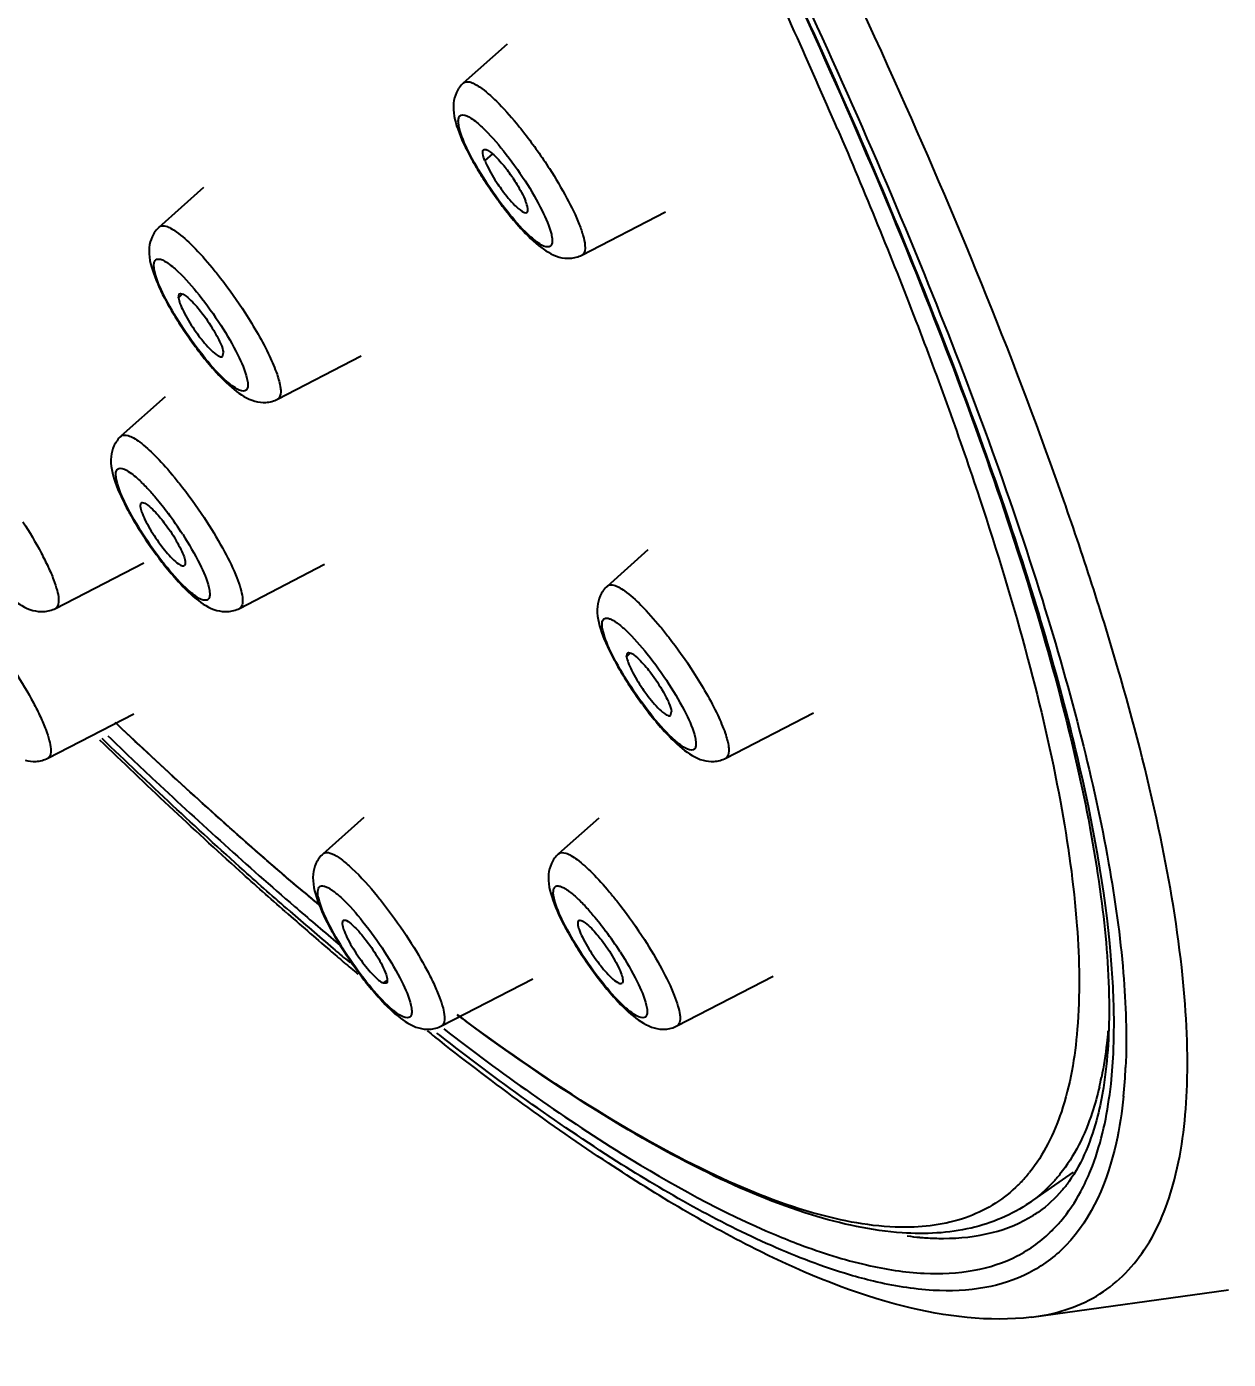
# Model space of a CAD drawing. Extents: x 0 to 3160, y 0 to 2315.
# Drawn here: x 1973.2 to 1987.4, y 1084.1 to 1099.86 of the extents above; entities that cross this region are included whole.
import ezdxf

# ---------------------------------------------------------------- set-up
doc = ezdxf.new("R2010")
doc.units = 0
doc.header["$LTSCALE"] = 3
doc.header["$MEASUREMENT"] = 0
doc.header["$PDMODE"] = 3
doc.header["$PDSIZE"] = -10
doc.layers.get('0').update_dxf_attribs({"linetype": 'CONTINUOUS'})
doc.layers.get('DEFPOINTS').update_dxf_attribs({"linetype": 'CONTINUOUS'})
doc.styles.add('Daelim Dimension', font='')
doc.styles.get('Daelim Dimension').set_extended_font_data('나눔고딕')
doc.dimstyles.new('DEFAULT', dxfattribs={"dimscale": 2, "dimtxt": 2, "dimasz": 2, "dimexe": 0, "dimexo": 2, "dimgap": 1, "dimtad": 1, "dimdec": 1, "dimzin": 9, "dimdsep": 46, "dimtxsty": 'Daelim Dimension', "dimcen": 0.5, "dimclrd": 252, "dimclre": 252, "dimclrt": 3, "dimadec": 1, "dimazin": 0, "dimtfac": 1, "dimtdec": 1, "dimtix": 1, "dimtmove": 0, "dimatfit": 3, "dimfxl": 1, "dimtolj": 1, "dimtzin": 1, "dimlwd": 9, "dimlwe": 9, "dimarcsym": 0})

# ---------------------------------------------------------------- blocks, each defined once
blk = doc.blocks.new('*D8')
at = {"color": 5, "lineweight": 9, "ltscale": 0.5, "transparency": 16777216}
for p, q in [((1965.638, 1392.304), (2311.07, 1392.304)), ((2309.07, 426.811), (2309.07, 1384.304)), ((2143.238, 418.811), (2311.07, 418.811))]:
    blk.add_line(p, q, dxfattribs=at)
at = {"color": 5, "ltscale": 0.5, "transparency": 16777216}
for points in [[(2307.737, 1384.304), (2310.404, 1384.304), (2309.07, 1392.304)], [(2307.737, 426.811), (2310.404, 426.811), (2309.07, 418.811)]]:
    blk.add_solid(points, dxfattribs=at)
at = {"layer": 'DEFPOINTS', "color": 0, "ltscale": 0.5, "transparency": 16777216}
for p in [(1961.638, 1392.304), (2309.07, 1392.304), (2139.238, 418.811)]:
    blk.add_point(p, dxfattribs=at)
at = {"color": 7, "ltscale": 0.5, "transparency": 16777216, "insert": (2293.365, 905.558), "char_height": 20, "attachment_point": 5, "rotation": 90, "style": 'Daelim Dimension'}
blk.add_mtext('\\A1;(920~1380)', dxfattribs=at)

msp = doc.modelspace()

# ---------------------------------------------------------------- linework, layer by layer
at = {"color": 7, "linetype": 'Continuous'}
for p, q in [((1978.361, 1099.191), (1978.88, 1099.652)), ((1974.764, 1097.487), (1975.293, 1097.958)), ((1979.76, 1097.156), (1980.747, 1097.667)), ((1974.991, 1096.652), (1975, 1096.697)), ((1975.51, 1095.957), (1975.522, 1096.003)), ((1976.163, 1095.453), (1977.151, 1095.964)), ((1974.835, 1095.479), (1974.312, 1095.014)), ((1980.061, 1093.244), (1980.545, 1093.675)), ((1973.538, 1092.98), (1974.58, 1093.52)), ((1975.06, 1093.485), (1975.063, 1093.487)), ((1975.712, 1092.98), (1976.719, 1093.501)), ((1980.288, 1092.409), (1980.297, 1092.453)), ((1973.446, 1091.209), (1974.463, 1091.735)), ((1980.807, 1091.714), (1980.819, 1091.76)), ((1981.46, 1091.209), (1982.499, 1091.747)), ((1974.281, 1091.597), (1974.244, 1091.632)), ((1976.701, 1090.08), (1977.188, 1090.513)), ((1979.958, 1090.501), (1979.483, 1090.079)), ((1976.48, 1089.62), (1976.428, 1089.664)), ((1976.976, 1089.289), (1976.937, 1089.289)), ((1977.448, 1088.549), (1977.412, 1088.551)), ((1978.1, 1088.045), (1979.179, 1088.603)), ((1980.231, 1088.549), (1980.234, 1088.551)), ((1980.883, 1088.045), (1982.021, 1088.633)), ((1978.079, 1087.871), (1978.023, 1087.915)), ((1985.05, 1085.956), (1985.572, 1086.315)), ((1985.075, 1084.603), (1987.401, 1084.924)), ((1985.074, 1084.602), (1985.075, 1084.603))]:
    msp.add_line(p, q, dxfattribs=at)
at = {"color": 9, "linetype": 'Continuous'}
for p, q in [((1978.703, 1098.351), (1978.612, 1098.273)), ((1975.036, 1096.692), (1974.991, 1096.652)), ((1975.724, 1092.989), (1975.712, 1092.98)), ((1980.332, 1092.449), (1980.288, 1092.409)), ((1976.465, 1089.633), (1976.413, 1089.677)), ((1976.852, 1089.039), (1976.874, 1089.02)), ((1976.874, 1089.02), (1976.888, 1089.008)), ((1977.021, 1088.791), (1976.985, 1088.821)), ((1977.454, 1088.578), (1977.412, 1088.551)), ((1978.079, 1087.935), (1978.046, 1087.96)), ((1980.895, 1088.054), (1980.883, 1088.045)), ((1985.319, 1085.628), (1985.327, 1085.637)), ((1985.481, 1085.451), (1985.471, 1085.441))]:
    msp.add_line(p, q, dxfattribs=at)
for centre, radius, start, end in [((1907.992, 1066.385), 81.45, 23.33299, 25.10067), ((1971.436, 1091.639), 4.545, 39.5685, 40.1006), ((1971.304, 1091.448), 4.445, 32.7897, 36.6204), ((2004.835, 1123.072), 43.852, 229.6885, 230.0278), ((1976.607, 1086.704), 4.545, 39.5685, 40.1004), ((2007.527, 1125.203), 47.502, 228.9101, 229.727), ((2007.001, 1124.862), 46.821, 229.1275, 229.9149), ((1976.473, 1086.512), 4.447, 32.7902, 36.5814), ((2005.867, 1123.247), 44.937, 229.7295, 230.0055), ((1995.858, 1111.783), 29.427, 233.3313, 233.5662), ((1979.961, 1087.833), 6.232, 354.2866, 357.4338), ((1982.02, 1088.219), 3.959, 346.9111, 348.582), ((1983.722, 1087.369), 1.697, 314.7613, 315.9114), ((1983.676, 1087.413), 1.76, 315.9407, 321.2526), ((1984.237, 1087.192), 1.629, 301.9415, 304.4841), ((1984.078, 1089.12), 3.588, 262.4195, 264.8507)]:
    msp.add_arc(centre, radius, start, end, dxfattribs=at)
at = {"color": 7, "linetype": 'Continuous'}
for centre, radius, start, end in [((1981.744, 1100.093), 3.75, 208.3591, 210.1176), ((1982.301, 1100.417), 4.394, 210.1254, 212.8229), ((1977.4, 1097.051), 1.847, 38.814, 39.5768), ((1977.201, 1096.894), 2.1, 33.979, 38.7801), ((1982.617, 1100.619), 4.768, 212.8006, 216.1477), ((1982.5, 1100.532), 4.623, 216.137, 216.9614), ((1977.959, 1098.286), 3.535, 208.3331, 208.8583), ((1979.019, 1098.915), 4.768, 212.8006, 216.1477), ((1978.903, 1098.828), 4.623, 216.137, 216.9614), ((1978.569, 1096.442), 4.768, 212.8006, 216.1477), ((1978.452, 1096.356), 4.623, 216.137, 216.9614), ((1983.256, 1094.043), 3.535, 208.3337, 208.8583), ((1984.316, 1094.671), 4.768, 212.8006, 216.1477), ((1984.2, 1094.585), 4.623, 216.137, 216.9614), ((2004.963, 1123.199), 44.032, 229.6938, 230.0155), ((2009.007, 1126.628), 49.588, 228.6622, 229.4668), ((2007.279, 1124.61), 46.932, 229.4693, 229.7377), ((1980.957, 1091.507), 4.768, 212.8006, 216.1477), ((1983.74, 1091.507), 4.768, 212.8006, 216.1477), ((2006.347, 1123.511), 45.491, 229.7377, 230.0099), ((1980.84, 1091.421), 4.623, 216.137, 216.9614), ((1983.623, 1091.421), 4.623, 216.137, 216.9614), ((1996.139, 1112.114), 29.862, 233.2746, 233.5239), ((2001.372, 1117.435), 37.638, 231.4781, 231.6564)]:
    msp.add_arc(centre, radius, start, end, dxfattribs=at)
at = {"color": 9, "linetype": 'Continuous'}
for points, knots in [([(1982.882, 1122.456), (1984.673, 1119.675), (1987.963, 1114.277), (1991.577, 1107.518), (1993.913, 1102.474), (1995.28, 1099.134), (1996.313, 1096.14), (1996.813, 1094.242), (1996.99, 1093.36)], [0, 0, 0, 0, 0.305612, 0.583666, 0.707539, 0.819057, 0.916894, 1, 1, 1, 1]), ([(1982.156, 1121.92), (1983.96, 1119.12), (1987.272, 1113.686), (1990.909, 1106.881), (1993.258, 1101.804), (1994.631, 1098.445), (1995.666, 1095.434), (1996.166, 1093.527), (1996.343, 1092.641)], [0, 0, 0, 0, 0.305827, 0.583992, 0.707858, 0.819326, 0.917048, 1, 1, 1, 1]), ([(1985.075, 1084.603), (1985.342, 1084.634), (1985.738, 1084.754), (1986.163, 1085.081), (1986.525, 1085.521), (1986.827, 1086.294), (1986.95, 1087.435), (1986.868, 1088.831), (1986.581, 1090.478), (1986.09, 1092.365), (1985.115, 1095.34), (1983.391, 1099.513), (1980.729, 1104.924), (1977.467, 1110.775), (1975.018, 1114.747), (1973.714, 1116.771)], [0, 0, 0, 0, 0.022285, 0.033009, 0.044117, 0.069221, 0.100353, 0.138763, 0.184914, 0.238846, 0.300356, 0.444471, 0.613011, 0.800338, 1, 1, 1, 1]), ([(1986.013, 1088.876), (1985.945, 1089.667), (1985.618, 1091.425), (1984.772, 1094.253), (1983.525, 1097.515), (1982.503, 1099.801), (1981.932, 1101.006)], [0, 0, 0, 0, 0.185321, 0.415669, 0.688602, 1, 1, 1, 1]), ([(1981.988, 1101.037), (1982.65, 1099.642), (1983.817, 1097.026), (1985.007, 1093.805), (1985.665, 1091.508), (1985.992, 1090.037), (1986.175, 1088.737), (1986.203, 1087.926), (1986.186, 1087.554)], [0, 0, 0, 0, 0.325621, 0.603825, 0.723405, 0.829347, 0.921471, 1, 1, 1, 1]), ([(1978.361, 1099.191), (1978.38, 1099.208), (1978.432, 1099.207), (1978.492, 1099.18), (1978.53, 1099.157), (1978.55, 1099.144)], [0, 0, 0, 0, 0.363369, 0.642077, 1, 1, 1, 1]), ([(1978.55, 1099.144), (1978.622, 1099.094), (1978.775, 1098.956), (1978.911, 1098.803), (1978.986, 1098.713)], [0, 0, 0, 0, 0.428287, 1, 1, 1, 1]), ([(1978.309, 1098.663), (1978.305, 1098.684), (1978.298, 1098.72), (1978.299, 1098.769), (1978.317, 1098.805), (1978.34, 1098.812), (1978.35, 1098.812)], [0, 0, 0, 0, 0.365131, 0.631135, 0.820486, 1, 1, 1, 1]), ([(1978.35, 1098.812), (1978.385, 1098.812), (1978.471, 1098.764), (1978.54, 1098.706), (1978.582, 1098.666)], [0, 0, 0, 0, 0.371634, 1, 1, 1, 1]), ([(1978.619, 1098.032), (1978.546, 1098.146), (1978.428, 1098.349), (1978.332, 1098.566), (1978.309, 1098.663)], [0, 0, 0, 0, 0.578747, 1, 1, 1, 1]), ([(1978.582, 1098.666), (1978.673, 1098.581), (1978.851, 1098.375), (1979.009, 1098.155), (1979.089, 1098.032)], [0, 0, 0, 0, 0.460312, 1, 1, 1, 1]), ([(1978.986, 1098.713), (1979.02, 1098.672), (1979.157, 1098.499), (1979.285, 1098.318), (1979.376, 1098.178)], [0, 0, 0, 0, 0.241244, 1, 1, 1, 1]), ([(1982.781, 1098.645), (1983.104, 1097.894), (1983.696, 1096.452), (1984.452, 1094.363), (1985.029, 1092.468), (1985.423, 1090.781), (1985.632, 1089.316), (1985.654, 1088.08), (1985.489, 1087.077), (1985.218, 1086.522), (1985.049, 1086.311)], [0, 0, 0, 0, 0.190097, 0.362597, 0.516381, 0.650663, 0.765104, 0.860059, 0.937094, 1, 1, 1, 1]), ([(1979.376, 1098.178), (1979.449, 1098.063), (1979.577, 1097.848), (1979.687, 1097.623), (1979.729, 1097.517)], [0, 0, 0, 0, 0.544486, 1, 1, 1, 1]), ([(1979.126, 1097.397), (1979.035, 1097.483), (1978.856, 1097.688), (1978.698, 1097.909), (1978.619, 1098.032)], [0, 0, 0, 0, 0.460312, 1, 1, 1, 1]), ([(1979.089, 1098.032), (1979.162, 1097.917), (1979.28, 1097.714), (1979.376, 1097.497), (1979.399, 1097.401)], [0, 0, 0, 0, 0.578747, 1, 1, 1, 1]), ([(1974.764, 1097.487), (1974.783, 1097.505), (1974.84, 1097.502), (1974.903, 1097.471), (1974.944, 1097.446), (1974.965, 1097.431)], [0, 0, 0, 0, 0.35786, 0.638307, 1, 1, 1, 1]), ([(1974.965, 1097.431), (1975.036, 1097.381), (1975.184, 1097.245), (1975.317, 1097.095), (1975.389, 1097.008)], [0, 0, 0, 0, 0.432494, 1, 1, 1, 1]), ([(1979.358, 1097.251), (1979.323, 1097.251), (1979.237, 1097.299), (1979.168, 1097.358), (1979.126, 1097.397)], [0, 0, 0, 0, 0.371634, 1, 1, 1, 1]), ([(1979.399, 1097.401), (1979.403, 1097.38), (1979.41, 1097.343), (1979.409, 1097.294), (1979.391, 1097.258), (1979.368, 1097.252), (1979.358, 1097.251)], [0, 0, 0, 0, 0.365131, 0.631135, 0.820486, 1, 1, 1, 1]), ([(1979.729, 1097.517), (1979.746, 1097.472), (1979.774, 1097.39), (1979.802, 1097.276), (1979.796, 1097.175), (1979.76, 1097.156)], [0, 0, 0, 0, 0.382944, 0.676059, 1, 1, 1, 1]), ([(1974.712, 1096.959), (1974.707, 1096.98), (1974.701, 1097.017), (1974.701, 1097.065), (1974.719, 1097.101), (1974.742, 1097.108), (1974.753, 1097.108)], [0, 0, 0, 0, 0.365131, 0.631135, 0.820486, 1, 1, 1, 1]), ([(1974.753, 1097.108), (1974.787, 1097.109), (1974.873, 1097.06), (1974.942, 1097.002), (1974.984, 1096.962)], [0, 0, 0, 0, 0.371634, 1, 1, 1, 1]), ([(1975.022, 1096.328), (1974.948, 1096.442), (1974.831, 1096.645), (1974.734, 1096.862), (1974.712, 1096.959)], [0, 0, 0, 0, 0.578747, 1, 1, 1, 1]), ([(1974.984, 1096.962), (1975.075, 1096.877), (1975.254, 1096.671), (1975.412, 1096.451), (1975.491, 1096.328)], [0, 0, 0, 0, 0.460312, 1, 1, 1, 1]), ([(1975.389, 1097.008), (1975.423, 1096.967), (1975.56, 1096.795), (1975.688, 1096.614), (1975.778, 1096.474)], [0, 0, 0, 0, 0.241295, 1, 1, 1, 1]), ([(1975.778, 1096.474), (1975.885, 1096.308), (1976.023, 1096.071), (1976.153, 1095.768), (1976.19, 1095.639), (1976.197, 1095.583)], [0, 0, 0, 0, 0.596653, 0.829623, 1, 1, 1, 1]), ([(1975.529, 1095.693), (1975.438, 1095.779), (1975.259, 1095.984), (1975.101, 1096.205), (1975.022, 1096.328)], [0, 0, 0, 0, 0.460312, 1, 1, 1, 1]), ([(1975.491, 1096.328), (1975.565, 1096.214), (1975.682, 1096.01), (1975.779, 1095.793), (1975.801, 1095.697)], [0, 0, 0, 0, 0.578747, 1, 1, 1, 1]), ([(1975.76, 1095.548), (1975.726, 1095.547), (1975.639, 1095.596), (1975.571, 1095.654), (1975.529, 1095.693)], [0, 0, 0, 0, 0.371634, 1, 1, 1, 1]), ([(1975.801, 1095.697), (1975.806, 1095.676), (1975.812, 1095.639), (1975.811, 1095.59), (1975.794, 1095.554), (1975.771, 1095.548), (1975.76, 1095.548)], [0, 0, 0, 0, 0.365131, 0.631135, 0.820486, 1, 1, 1, 1]), ([(1976.197, 1095.583), (1976.199, 1095.568), (1976.203, 1095.523), (1976.19, 1095.467), (1976.163, 1095.453)], [0, 0, 0, 0, 0.343028, 1, 1, 1, 1]), ([(1974.313, 1095.015), (1974.334, 1095.034), (1974.396, 1095.028), (1974.465, 1094.992), (1974.509, 1094.963), (1974.533, 1094.946)], [0, 0, 0, 0, 0.351105, 0.633747, 1, 1, 1, 1]), ([(1974.533, 1094.946), (1974.596, 1094.899), (1974.728, 1094.777), (1974.848, 1094.643), (1974.913, 1094.567)], [0, 0, 0, 0, 0.439548, 1, 1, 1, 1]), ([(1974.261, 1094.487), (1974.257, 1094.508), (1974.25, 1094.544), (1974.251, 1094.593), (1974.269, 1094.629), (1974.292, 1094.636), (1974.302, 1094.636)], [0, 0, 0, 0, 0.365131, 0.631135, 0.820486, 1, 1, 1, 1]), ([(1974.302, 1094.636), (1974.337, 1094.636), (1974.423, 1094.588), (1974.492, 1094.53), (1974.534, 1094.49)], [0, 0, 0, 0, 0.371634, 1, 1, 1, 1]), ([(1974.94, 1094.534), (1974.973, 1094.493), (1975.111, 1094.322), (1975.237, 1094.142), (1975.328, 1094.002)], [0, 0, 0, 0, 0.241368, 1, 1, 1, 1]), ([(1974.571, 1093.856), (1974.498, 1093.97), (1974.38, 1094.173), (1974.284, 1094.39), (1974.261, 1094.487)], [0, 0, 0, 0, 0.578747, 1, 1, 1, 1]), ([(1974.534, 1094.49), (1974.545, 1094.479), (1974.594, 1094.432), (1974.641, 1094.382), (1974.676, 1094.343)], [0, 0, 0, 0, 0.230512, 1, 1, 1, 1]), ([(1974.676, 1094.343), (1974.692, 1094.324), (1974.76, 1094.245), (1974.824, 1094.164), (1974.871, 1094.1)], [0, 0, 0, 0, 0.23727, 1, 1, 1, 1]), ([(1973.153, 1094.002), (1973.23, 1093.883), (1973.334, 1093.707), (1973.45, 1093.476), (1973.514, 1093.328), (1973.556, 1093.199), (1973.58, 1093.092), (1973.572, 1092.998), (1973.538, 1092.98)], [0, 0, 0, 0, 0.376851, 0.543135, 0.687782, 0.80686, 0.89777, 1, 1, 1, 1]), ([(1975.328, 1094.002), (1975.401, 1093.887), (1975.529, 1093.672), (1975.659, 1093.407), (1975.724, 1093.224), (1975.748, 1093.121), (1975.752, 1093.044), (1975.737, 1093.001), (1975.724, 1092.989)], [0, 0, 0, 0, 0.365901, 0.671933, 0.791959, 0.886113, 0.953965, 1, 1, 1, 1]), ([(1975.078, 1093.221), (1974.987, 1093.307), (1974.808, 1093.512), (1974.65, 1093.733), (1974.571, 1093.856)], [0, 0, 0, 0, 0.46033, 1, 1, 1, 1]), ([(1975.041, 1093.856), (1975.114, 1093.741), (1975.232, 1093.538), (1975.328, 1093.321), (1975.35, 1093.225)], [0, 0, 0, 0, 0.578658, 1, 1, 1, 1]), ([(1975.31, 1093.075), (1975.275, 1093.075), (1975.189, 1093.123), (1975.12, 1093.182), (1975.078, 1093.221)], [0, 0, 0, 0, 0.371508, 1, 1, 1, 1]), ([(1975.35, 1093.225), (1975.355, 1093.204), (1975.362, 1093.167), (1975.361, 1093.118), (1975.343, 1093.082), (1975.32, 1093.076), (1975.31, 1093.075)], [0, 0, 0, 0, 0.365219, 0.631331, 0.820703, 1, 1, 1, 1]), ([(1980.061, 1093.244), (1980.08, 1093.261), (1980.137, 1093.259), (1980.2, 1093.228), (1980.241, 1093.203), (1980.262, 1093.188)], [0, 0, 0, 0, 0.357859, 0.638307, 1, 1, 1, 1]), ([(1980.262, 1093.188), (1980.333, 1093.138), (1980.481, 1093.001), (1980.614, 1092.852), (1980.686, 1092.765)], [0, 0, 0, 0, 0.432494, 1, 1, 1, 1]), ([(1980.008, 1092.717), (1980.002, 1092.746), (1979.993, 1092.792), (1980.008, 1092.852), (1980.042, 1092.867), (1980.072, 1092.863), (1980.107, 1092.851), (1980.131, 1092.837), (1980.144, 1092.829)], [0, 0, 0, 0, 0.320856, 0.514416, 0.59802, 0.699846, 0.83232, 1, 1, 1, 1]), ([(1980.144, 1092.829), (1980.155, 1092.822), (1980.202, 1092.79), (1980.246, 1092.752), (1980.279, 1092.721)], [0, 0, 0, 0, 0.212523, 1, 1, 1, 1]), ([(1980.319, 1092.085), (1980.245, 1092.199), (1980.127, 1092.403), (1980.03, 1092.621), (1980.008, 1092.717)], [0, 0, 0, 0, 0.579316, 1, 1, 1, 1]), ([(1980.279, 1092.721), (1980.371, 1092.635), (1980.55, 1092.429), (1980.709, 1092.208), (1980.788, 1092.085)], [0, 0, 0, 0, 0.459871, 1, 1, 1, 1]), ([(1980.686, 1092.765), (1980.72, 1092.724), (1980.857, 1092.551), (1980.985, 1092.371), (1981.075, 1092.231)], [0, 0, 0, 0, 0.241296, 1, 1, 1, 1]), ([(1973.061, 1092.231), (1973.138, 1092.112), (1973.242, 1091.936), (1973.358, 1091.705), (1973.422, 1091.557), (1973.464, 1091.428), (1973.488, 1091.32), (1973.48, 1091.227), (1973.446, 1091.209)], [0, 0, 0, 0, 0.376852, 0.543141, 0.687778, 0.806865, 0.897772, 1, 1, 1, 1]), ([(1981.075, 1092.231), (1981.182, 1092.065), (1981.32, 1091.828), (1981.45, 1091.525), (1981.487, 1091.396), (1981.494, 1091.34)], [0, 0, 0, 0, 0.596653, 0.829623, 1, 1, 1, 1]), ([(1980.825, 1091.45), (1980.735, 1091.536), (1980.556, 1091.741), (1980.398, 1091.962), (1980.319, 1092.085)], [0, 0, 0, 0, 0.46033, 1, 1, 1, 1]), ([(1980.788, 1092.085), (1980.862, 1091.97), (1980.979, 1091.767), (1981.076, 1091.55), (1981.098, 1091.454)], [0, 0, 0, 0, 0.578658, 1, 1, 1, 1]), ([(1976.413, 1089.677), (1976.238, 1089.826), (1975.511, 1090.455), (1974.802, 1091.104), (1974.27, 1091.607)], [0, 0, 0, 0, 0.23868, 1, 1, 1, 1]), ([(1976.306, 1089.402), (1976.125, 1089.559), (1975.374, 1090.224), (1974.64, 1090.91), (1974.09, 1091.44)], [0, 0, 0, 0, 0.239182, 1, 1, 1, 1]), ([(1974.156, 1091.474), (1974.343, 1091.294), (1975.066, 1090.608), (1975.805, 1089.939), (1976.362, 1089.457)], [0, 0, 0, 0, 0.260875, 1, 1, 1, 1]), ([(1981.057, 1091.304), (1981.023, 1091.304), (1980.936, 1091.352), (1980.868, 1091.41), (1980.825, 1091.45)], [0, 0, 0, 0, 0.371508, 1, 1, 1, 1]), ([(1981.098, 1091.454), (1981.103, 1091.433), (1981.109, 1091.396), (1981.108, 1091.347), (1981.091, 1091.311), (1981.068, 1091.304), (1981.057, 1091.304)], [0, 0, 0, 0, 0.365219, 0.631331, 0.820703, 1, 1, 1, 1]), ([(1981.494, 1091.34), (1981.496, 1091.324), (1981.5, 1091.28), (1981.487, 1091.223), (1981.46, 1091.209)], [0, 0, 0, 0, 0.343028, 1, 1, 1, 1]), ([(1976.701, 1090.08), (1976.707, 1090.085), (1976.74, 1090.103), (1976.78, 1090.09), (1976.807, 1090.079)], [0, 0, 0, 0, 0.201377, 1, 1, 1, 1]), ([(1976.807, 1090.079), (1976.845, 1090.063), (1976.927, 1090.009), (1977.113, 1089.848), (1977.25, 1089.694), (1977.344, 1089.578)], [0, 0, 0, 0, 0.166106, 0.393961, 1, 1, 1, 1]), ([(1979.484, 1090.08), (1979.505, 1090.098), (1979.567, 1090.093), (1979.636, 1090.057), (1979.68, 1090.028), (1979.703, 1090.01)], [0, 0, 0, 0, 0.3511, 0.633743, 1, 1, 1, 1]), ([(1979.703, 1090.01), (1979.767, 1089.963), (1979.899, 1089.841), (1980.019, 1089.708), (1980.084, 1089.631)], [0, 0, 0, 0, 0.439551, 1, 1, 1, 1]), ([(1976.649, 1089.55), (1976.642, 1089.579), (1976.633, 1089.625), (1976.648, 1089.687), (1976.682, 1089.702), (1976.712, 1089.699), (1976.748, 1089.686), (1976.772, 1089.672), (1976.785, 1089.664)], [0, 0, 0, 0, 0.322668, 0.51674, 0.599826, 0.700959, 0.83281, 1, 1, 1, 1]), ([(1976.785, 1089.664), (1976.796, 1089.657), (1976.844, 1089.625), (1976.888, 1089.586), (1976.921, 1089.555)], [0, 0, 0, 0, 0.21242, 1, 1, 1, 1]), ([(1979.432, 1089.55), (1979.426, 1089.579), (1979.416, 1089.625), (1979.431, 1089.687), (1979.466, 1089.702), (1979.496, 1089.699), (1979.531, 1089.686), (1979.555, 1089.672), (1979.568, 1089.664)], [0, 0, 0, 0, 0.322668, 0.51674, 0.599826, 0.700959, 0.83281, 1, 1, 1, 1]), ([(1979.568, 1089.664), (1979.579, 1089.657), (1979.627, 1089.625), (1979.671, 1089.586), (1979.704, 1089.555)], [0, 0, 0, 0, 0.21242, 1, 1, 1, 1]), ([(1976.959, 1088.92), (1976.885, 1089.034), (1976.768, 1089.237), (1976.672, 1089.454), (1976.649, 1089.55)], [0, 0, 0, 0, 0.578288, 1, 1, 1, 1]), ([(1976.921, 1089.555), (1977.012, 1089.469), (1977.191, 1089.264), (1977.349, 1089.043), (1977.428, 1088.92)], [0, 0, 0, 0, 0.460287, 1, 1, 1, 1]), ([(1977.344, 1089.578), (1977.376, 1089.539), (1977.507, 1089.373), (1977.629, 1089.2), (1977.715, 1089.066)], [0, 0, 0, 0, 0.242368, 1, 1, 1, 1]), ([(1979.742, 1088.92), (1979.669, 1089.034), (1979.551, 1089.237), (1979.455, 1089.454), (1979.432, 1089.55)], [0, 0, 0, 0, 0.578288, 1, 1, 1, 1]), ([(1979.704, 1089.555), (1979.716, 1089.544), (1979.764, 1089.497), (1979.811, 1089.448), (1979.845, 1089.409)], [0, 0, 0, 0, 0.230585, 1, 1, 1, 1]), ([(1980.111, 1089.599), (1980.144, 1089.558), (1980.281, 1089.386), (1980.408, 1089.206), (1980.498, 1089.066)], [0, 0, 0, 0, 0.241368, 1, 1, 1, 1]), ([(1979.845, 1089.409), (1979.862, 1089.39), (1979.931, 1089.31), (1979.996, 1089.227), (1980.044, 1089.162)], [0, 0, 0, 0, 0.237087, 1, 1, 1, 1]), ([(1977.715, 1089.066), (1977.792, 1088.947), (1977.896, 1088.772), (1978.012, 1088.541), (1978.076, 1088.393), (1978.118, 1088.264), (1978.142, 1088.156), (1978.134, 1088.062), (1978.1, 1088.045)], [0, 0, 0, 0, 0.376851, 0.543135, 0.687782, 0.80686, 0.89777, 1, 1, 1, 1]), ([(1980.498, 1089.066), (1980.572, 1088.952), (1980.7, 1088.737), (1980.83, 1088.471), (1980.895, 1088.288), (1980.919, 1088.186), (1980.923, 1088.108), (1980.908, 1088.065), (1980.895, 1088.054)], [0, 0, 0, 0, 0.365901, 0.671933, 0.791959, 0.886113, 0.953965, 1, 1, 1, 1]), ([(1977.466, 1088.286), (1977.375, 1088.371), (1977.196, 1088.576), (1977.038, 1088.797), (1976.959, 1088.92)], [0, 0, 0, 0, 0.460312, 1, 1, 1, 1]), ([(1977.428, 1088.92), (1977.502, 1088.806), (1977.619, 1088.603), (1977.716, 1088.386), (1977.738, 1088.289)], [0, 0, 0, 0, 0.578747, 1, 1, 1, 1]), ([(1980.249, 1088.286), (1980.158, 1088.371), (1979.979, 1088.576), (1979.821, 1088.797), (1979.742, 1088.92)], [0, 0, 0, 0, 0.460312, 1, 1, 1, 1]), ([(1980.212, 1088.92), (1980.285, 1088.806), (1980.403, 1088.603), (1980.499, 1088.386), (1980.521, 1088.289)], [0, 0, 0, 0, 0.578747, 1, 1, 1, 1]), ([(1986.044, 1087.772), (1986.047, 1087.858), (1986.055, 1088.226), (1986.037, 1088.595), (1986.013, 1088.876)], [0, 0, 0, 0, 0.234429, 1, 1, 1, 1]), ([(1977.697, 1088.14), (1977.663, 1088.139), (1977.577, 1088.188), (1977.508, 1088.246), (1977.466, 1088.286)], [0, 0, 0, 0, 0.371634, 1, 1, 1, 1]), ([(1977.738, 1088.289), (1977.743, 1088.268), (1977.749, 1088.231), (1977.749, 1088.183), (1977.731, 1088.147), (1977.708, 1088.14), (1977.697, 1088.14)], [0, 0, 0, 0, 0.365131, 0.631135, 0.820486, 1, 1, 1, 1]), ([(1980.48, 1088.14), (1980.446, 1088.139), (1980.36, 1088.188), (1980.291, 1088.246), (1980.249, 1088.286)], [0, 0, 0, 0, 0.371634, 1, 1, 1, 1]), ([(1980.521, 1088.289), (1980.526, 1088.268), (1980.533, 1088.231), (1980.532, 1088.183), (1980.514, 1088.147), (1980.491, 1088.14), (1980.48, 1088.14)], [0, 0, 0, 0, 0.365131, 0.631135, 0.820486, 1, 1, 1, 1]), ([(1983.593, 1085.666), (1983.246, 1085.663), (1982.465, 1085.801), (1981.242, 1086.289), (1979.846, 1087.073), (1978.889, 1087.734), (1978.381, 1088.108)], [0, 0, 0, 0, 0.178396, 0.402079, 0.675634, 1, 1, 1, 1]), ([(1981.999, 1085.448), (1981.365, 1085.728), (1980.011, 1086.497), (1978.755, 1087.408), (1978.079, 1087.935)], [0, 0, 0, 0, 0.44698, 1, 1, 1, 1]), ([(1978.128, 1088.009), (1978.806, 1087.486), (1980.062, 1086.588), (1981.419, 1085.839), (1982.053, 1085.574)], [0, 0, 0, 0, 0.555075, 1, 1, 1, 1]), ([(1985.978, 1087.986), (1985.973, 1087.938), (1985.955, 1087.753), (1985.928, 1087.569), (1985.9, 1087.435)], [0, 0, 0, 0, 0.260739, 1, 1, 1, 1]), ([(1985.998, 1087.233), (1986.004, 1087.276), (1986.025, 1087.455), (1986.038, 1087.635), (1986.044, 1087.772)], [0, 0, 0, 0, 0.240609, 1, 1, 1, 1]), ([(1985.876, 1087.322), (1985.852, 1087.22), (1985.752, 1086.856), (1985.581, 1086.505), (1985.409, 1086.291)], [0, 0, 0, 0, 0.275767, 1, 1, 1, 1]), ([(1986.162, 1087.213), (1986.143, 1087.027), (1986.05, 1086.403), (1985.793, 1085.774), (1985.481, 1085.451)], [0, 0, 0, 0, 0.293476, 1, 1, 1, 1]), ([(1985.657, 1086.088), (1985.7, 1086.168), (1985.868, 1086.531), (1985.957, 1086.927), (1985.998, 1087.233)], [0, 0, 0, 0, 0.226464, 1, 1, 1, 1]), ([(1985.409, 1086.291), (1985.383, 1086.259), (1985.276, 1086.134), (1985.151, 1086.025), (1985.05, 1085.956)], [0, 0, 0, 0, 0.254897, 1, 1, 1, 1]), ([(1984.917, 1086.165), (1984.754, 1086.003), (1984.333, 1085.736), (1983.845, 1085.667), (1983.593, 1085.666)], [0, 0, 0, 0, 0.477167, 1, 1, 1, 1]), ([(1985.327, 1085.637), (1985.359, 1085.669), (1985.486, 1085.807), (1985.59, 1085.964), (1985.657, 1086.088)], [0, 0, 0, 0, 0.241944, 1, 1, 1, 1]), ([(1984.032, 1085.534), (1984.226, 1085.534), (1984.6, 1085.572), (1984.949, 1085.716), (1985.099, 1085.809)], [0, 0, 0, 0, 0.523868, 1, 1, 1, 1]), ([(1982.053, 1085.574), (1982.146, 1085.535), (1982.496, 1085.395), (1982.856, 1085.281), (1983.125, 1085.22)], [0, 0, 0, 0, 0.268869, 1, 1, 1, 1]), ([(1983.125, 1085.22), (1983.348, 1085.169), (1983.772, 1085.102), (1984.382, 1085.128), (1984.91, 1085.298), (1985.198, 1085.507), (1985.319, 1085.628)], [0, 0, 0, 0, 0.294823, 0.55034, 0.77938, 1, 1, 1, 1]), ([(1983.207, 1085.027), (1983.112, 1085.05), (1982.699, 1085.161), (1982.299, 1085.315), (1981.999, 1085.448)], [0, 0, 0, 0, 0.229947, 1, 1, 1, 1]), ([(1985.471, 1085.441), (1985.347, 1085.315), (1985.052, 1085.097), (1984.507, 1084.923), (1983.876, 1084.899), (1983.438, 1084.973), (1983.207, 1085.027)], [0, 0, 0, 0, 0.220009, 0.448391, 0.703972, 1, 1, 1, 1]), ([(1983.756, 1085.546), (1983.779, 1085.544), (1983.871, 1085.537), (1983.963, 1085.534), (1984.032, 1085.534)], [0, 0, 0, 0, 0.256066, 1, 1, 1, 1])]:
    msp.add_open_spline(points, degree=3, knots=knots, dxfattribs=at)
at = {"color": 7, "linetype": 'Continuous'}
for points, knots in [([(1981.934, 1100.978), (1982.626, 1099.514), (1983.827, 1096.79), (1985.022, 1093.446), (1985.636, 1091.105), (1985.906, 1089.651), (1986.015, 1088.407), (1985.978, 1087.65), (1985.924, 1087.315)], [0, 0, 0, 0, 0.337892, 0.620949, 0.739809, 0.842702, 0.929269, 1, 1, 1, 1]), ([(1978.361, 1099.191), (1978.326, 1099.159), (1978.27, 1099.083), (1978.247, 1098.993), (1978.243, 1098.95)], [0, 0, 0, 0, 0.523602, 1, 1, 1, 1]), ([(1978.243, 1098.95), (1978.233, 1098.848), (1978.288, 1098.621), (1978.386, 1098.42), (1978.445, 1098.312)], [0, 0, 0, 0, 0.453681, 1, 1, 1, 1]), ([(1978.612, 1098.273), (1978.602, 1098.3), (1978.588, 1098.338), (1978.586, 1098.391), (1978.597, 1098.4)], [0, 0, 0, 0, 0.659678, 1, 1, 1, 1]), ([(1978.597, 1098.4), (1978.606, 1098.407), (1978.642, 1098.402), (1978.719, 1098.346), (1978.78, 1098.28), (1978.823, 1098.228)], [0, 0, 0, 0, 0.109429, 0.311189, 1, 1, 1, 1]), ([(1978.612, 1098.273), (1978.621, 1098.251), (1978.665, 1098.154), (1978.72, 1098.062), (1978.767, 1097.992)], [0, 0, 0, 0, 0.211802, 1, 1, 1, 1]), ([(1978.943, 1098.067), (1978.959, 1098.043), (1979.016, 1097.954), (1979.068, 1097.862), (1979.095, 1097.791)], [0, 0, 0, 0, 0.278878, 1, 1, 1, 1]), ([(1978.767, 1097.992), (1978.784, 1097.968), (1978.845, 1097.881), (1978.913, 1097.798), (1978.968, 1097.743)], [0, 0, 0, 0, 0.270648, 1, 1, 1, 1]), ([(1978.806, 1097.752), (1978.823, 1097.73), (1978.889, 1097.644), (1978.958, 1097.561), (1979.011, 1097.502)], [0, 0, 0, 0, 0.259605, 1, 1, 1, 1]), ([(1978.968, 1097.743), (1978.995, 1097.717), (1979.03, 1097.683), (1979.092, 1097.651), (1979.108, 1097.66)], [0, 0, 0, 0, 0.671508, 1, 1, 1, 1]), ([(1979.108, 1097.66), (1979.121, 1097.668), (1979.122, 1097.725), (1979.106, 1097.763), (1979.095, 1097.791)], [0, 0, 0, 0, 0.331198, 1, 1, 1, 1]), ([(1974.764, 1097.487), (1974.728, 1097.456), (1974.673, 1097.379), (1974.65, 1097.289), (1974.646, 1097.246)], [0, 0, 0, 0, 0.523602, 1, 1, 1, 1]), ([(1979.011, 1097.502), (1979.084, 1097.42), (1979.225, 1097.273), (1979.402, 1097.158), (1979.492, 1097.132)], [0, 0, 0, 0, 0.539944, 1, 1, 1, 1]), ([(1974.646, 1097.246), (1974.636, 1097.144), (1974.691, 1096.918), (1974.789, 1096.717), (1974.847, 1096.609)], [0, 0, 0, 0, 0.453709, 1, 1, 1, 1]), ([(1979.492, 1097.132), (1979.534, 1097.121), (1979.627, 1097.11), (1979.718, 1097.134), (1979.76, 1097.156)], [0, 0, 0, 0, 0.476393, 1, 1, 1, 1]), ([(1974.991, 1096.652), (1974.994, 1096.629), (1975.011, 1096.574), (1975.069, 1096.446), (1975.131, 1096.346), (1975.178, 1096.276)], [0, 0, 0, 0, 0.168742, 0.40434, 1, 1, 1, 1]), ([(1975, 1096.697), (1975.008, 1096.704), (1975.044, 1096.699), (1975.119, 1096.642), (1975.18, 1096.579), (1975.223, 1096.528)], [0, 0, 0, 0, 0.108975, 0.31277, 1, 1, 1, 1]), ([(1974.862, 1096.58), (1974.874, 1096.56), (1974.921, 1096.475), (1974.972, 1096.393), (1975.011, 1096.332)], [0, 0, 0, 0, 0.24315, 1, 1, 1, 1]), ([(1975.223, 1096.528), (1975.242, 1096.505), (1975.315, 1096.412), (1975.381, 1096.312), (1975.426, 1096.234)], [0, 0, 0, 0, 0.243831, 1, 1, 1, 1]), ([(1975.178, 1096.276), (1975.194, 1096.253), (1975.256, 1096.167), (1975.323, 1096.085), (1975.379, 1096.031)], [0, 0, 0, 0, 0.273574, 1, 1, 1, 1]), ([(1975.426, 1096.234), (1975.45, 1096.191), (1975.488, 1096.117), (1975.518, 1096.037), (1975.522, 1096.003)], [0, 0, 0, 0, 0.592777, 1, 1, 1, 1]), ([(1975.209, 1096.049), (1975.225, 1096.026), (1975.291, 1095.941), (1975.36, 1095.857), (1975.413, 1095.798)], [0, 0, 0, 0, 0.259605, 1, 1, 1, 1]), ([(1975.379, 1096.031), (1975.404, 1096.007), (1975.438, 1095.975), (1975.496, 1095.947), (1975.511, 1095.956)], [0, 0, 0, 0, 0.67085, 1, 1, 1, 1]), ([(1975.413, 1095.798), (1975.487, 1095.716), (1975.628, 1095.569), (1975.804, 1095.454), (1975.895, 1095.429)], [0, 0, 0, 0, 0.539944, 1, 1, 1, 1]), ([(1975.895, 1095.429), (1975.937, 1095.417), (1976.029, 1095.406), (1976.12, 1095.431), (1976.163, 1095.453)], [0, 0, 0, 0, 0.476393, 1, 1, 1, 1]), ([(1974.313, 1095.015), (1974.278, 1094.983), (1974.222, 1094.907), (1974.199, 1094.817), (1974.195, 1094.774)], [0, 0, 0, 0, 0.523602, 1, 1, 1, 1]), ([(1974.195, 1094.774), (1974.185, 1094.672), (1974.24, 1094.445), (1974.338, 1094.245), (1974.396, 1094.137)], [0, 0, 0, 0, 0.453735, 1, 1, 1, 1]), ([(1974.549, 1094.225), (1974.54, 1094.216), (1974.538, 1094.175), (1974.558, 1094.111), (1974.597, 1094.02), (1974.633, 1093.955), (1974.654, 1093.92)], [0, 0, 0, 0, 0.11439, 0.324537, 0.627682, 1, 1, 1, 1]), ([(1974.549, 1094.225), (1974.556, 1094.232), (1974.591, 1094.228), (1974.665, 1094.173), (1974.725, 1094.111), (1974.767, 1094.061)], [0, 0, 0, 0, 0.108642, 0.3101, 1, 1, 1, 1]), ([(1974.396, 1094.137), (1974.409, 1094.114), (1974.461, 1094.02), (1974.517, 1093.928), (1974.561, 1093.859)], [0, 0, 0, 0, 0.2417, 1, 1, 1, 1]), ([(1974.767, 1094.061), (1974.785, 1094.04), (1974.857, 1093.951), (1974.921, 1093.855), (1974.965, 1093.78)], [0, 0, 0, 0, 0.242104, 1, 1, 1, 1]), ([(1974.654, 1093.92), (1974.696, 1093.848), (1974.784, 1093.719), (1974.885, 1093.6), (1974.937, 1093.55)], [0, 0, 0, 0, 0.53478, 1, 1, 1, 1]), ([(1974.965, 1093.78), (1974.984, 1093.746), (1975.019, 1093.684), (1975.056, 1093.596), (1975.074, 1093.535), (1975.072, 1093.495), (1975.063, 1093.487)], [0, 0, 0, 0, 0.372797, 0.675097, 0.884953, 1, 1, 1, 1]), ([(1974.758, 1093.576), (1974.775, 1093.554), (1974.841, 1093.468), (1974.909, 1093.385), (1974.963, 1093.326)], [0, 0, 0, 0, 0.259605, 1, 1, 1, 1]), ([(1974.937, 1093.55), (1974.961, 1093.528), (1974.993, 1093.499), (1975.047, 1093.476), (1975.06, 1093.485)], [0, 0, 0, 0, 0.669264, 1, 1, 1, 1]), ([(1972.788, 1093.326), (1972.862, 1093.243), (1973.003, 1093.097), (1973.179, 1092.981), (1973.27, 1092.956)], [0, 0, 0, 0, 0.539944, 1, 1, 1, 1]), ([(1974.963, 1093.326), (1975.036, 1093.243), (1975.177, 1093.097), (1975.354, 1092.981), (1975.444, 1092.956)], [0, 0, 0, 0, 0.539944, 1, 1, 1, 1]), ([(1980.061, 1093.244), (1980.025, 1093.212), (1979.97, 1093.136), (1979.947, 1093.046), (1979.943, 1093.003)], [0, 0, 0, 0, 0.523602, 1, 1, 1, 1]), ([(1973.27, 1092.956), (1973.312, 1092.945), (1973.404, 1092.934), (1973.495, 1092.958), (1973.538, 1092.98)], [0, 0, 0, 0, 0.476393, 1, 1, 1, 1]), ([(1975.444, 1092.956), (1975.486, 1092.945), (1975.578, 1092.934), (1975.67, 1092.958), (1975.712, 1092.98)], [0, 0, 0, 0, 0.476393, 1, 1, 1, 1]), ([(1979.943, 1093.003), (1979.933, 1092.901), (1979.988, 1092.674), (1980.086, 1092.473), (1980.144, 1092.365)], [0, 0, 0, 0, 0.453706, 1, 1, 1, 1]), ([(1980.159, 1092.337), (1980.171, 1092.316), (1980.218, 1092.232), (1980.269, 1092.15), (1980.308, 1092.088)], [0, 0, 0, 0, 0.24315, 1, 1, 1, 1]), ([(1980.288, 1092.409), (1980.291, 1092.385), (1980.309, 1092.33), (1980.367, 1092.201), (1980.429, 1092.1), (1980.477, 1092.031)], [0, 0, 0, 0, 0.169453, 0.405178, 1, 1, 1, 1]), ([(1980.297, 1092.453), (1980.304, 1092.46), (1980.341, 1092.456), (1980.416, 1092.399), (1980.477, 1092.336), (1980.52, 1092.284)], [0, 0, 0, 0, 0.108747, 0.312339, 1, 1, 1, 1]), ([(1980.52, 1092.284), (1980.539, 1092.262), (1980.612, 1092.169), (1980.678, 1092.069), (1980.723, 1091.991)], [0, 0, 0, 0, 0.243831, 1, 1, 1, 1]), ([(1980.477, 1092.031), (1980.493, 1092.007), (1980.555, 1091.921), (1980.622, 1091.839), (1980.678, 1091.786)], [0, 0, 0, 0, 0.274768, 1, 1, 1, 1]), ([(1980.723, 1091.991), (1980.747, 1091.948), (1980.785, 1091.873), (1980.815, 1091.794), (1980.819, 1091.76)], [0, 0, 0, 0, 0.592775, 1, 1, 1, 1]), ([(1980.506, 1091.805), (1980.522, 1091.783), (1980.588, 1091.697), (1980.657, 1091.614), (1980.71, 1091.555)], [0, 0, 0, 0, 0.259605, 1, 1, 1, 1]), ([(1980.678, 1091.786), (1980.702, 1091.763), (1980.735, 1091.731), (1980.793, 1091.705), (1980.807, 1091.714)], [0, 0, 0, 0, 0.673091, 1, 1, 1, 1]), ([(1976.428, 1089.664), (1976.253, 1089.813), (1975.524, 1090.442), (1974.813, 1091.093), (1974.281, 1091.597)], [0, 0, 0, 0, 0.238807, 1, 1, 1, 1]), ([(1980.71, 1091.555), (1980.784, 1091.472), (1980.925, 1091.326), (1981.101, 1091.21), (1981.192, 1091.185)], [0, 0, 0, 0, 0.539944, 1, 1, 1, 1]), ([(1976.254, 1089.396), (1976.074, 1089.553), (1975.331, 1090.216), (1974.605, 1090.898), (1974.062, 1091.424)], [0, 0, 0, 0, 0.239888, 1, 1, 1, 1]), ([(1973.178, 1091.185), (1973.22, 1091.174), (1973.312, 1091.163), (1973.403, 1091.187), (1973.446, 1091.209)], [0, 0, 0, 0, 0.476393, 1, 1, 1, 1]), ([(1981.192, 1091.185), (1981.234, 1091.174), (1981.326, 1091.163), (1981.417, 1091.187), (1981.46, 1091.209)], [0, 0, 0, 0, 0.476393, 1, 1, 1, 1]), ([(1976.701, 1090.08), (1976.665, 1090.048), (1976.61, 1089.972), (1976.587, 1089.881), (1976.583, 1089.838)], [0, 0, 0, 0, 0.523602, 1, 1, 1, 1]), ([(1979.484, 1090.08), (1979.449, 1090.048), (1979.393, 1089.972), (1979.37, 1089.881), (1979.366, 1089.838)], [0, 0, 0, 0, 0.523602, 1, 1, 1, 1]), ([(1976.583, 1089.838), (1976.573, 1089.734), (1976.631, 1089.501), (1976.732, 1089.296), (1976.793, 1089.185)], [0, 0, 0, 0, 0.45187, 1, 1, 1, 1]), ([(1979.366, 1089.838), (1979.356, 1089.737), (1979.411, 1089.51), (1979.509, 1089.309), (1979.567, 1089.201)], [0, 0, 0, 0, 0.453735, 1, 1, 1, 1]), ([(1976.793, 1089.185), (1976.805, 1089.163), (1976.854, 1089.075), (1976.907, 1088.988), (1976.949, 1088.924)], [0, 0, 0, 0, 0.242558, 1, 1, 1, 1]), ([(1976.937, 1089.289), (1976.928, 1089.28), (1976.925, 1089.239), (1976.946, 1089.175), (1976.985, 1089.083), (1977.021, 1089.018), (1977.042, 1088.982)], [0, 0, 0, 0, 0.113234, 0.323014, 0.627323, 1, 1, 1, 1]), ([(1976.976, 1089.289), (1977.003, 1089.277), (1977.062, 1089.228), (1977.114, 1089.174), (1977.144, 1089.139)], [0, 0, 0, 0, 0.397225, 1, 1, 1, 1]), ([(1979.567, 1089.201), (1979.58, 1089.178), (1979.632, 1089.084), (1979.688, 1088.992), (1979.732, 1088.924)], [0, 0, 0, 0, 0.2417, 1, 1, 1, 1]), ([(1979.72, 1089.289), (1979.71, 1089.28), (1979.709, 1089.239), (1979.728, 1089.175), (1979.768, 1089.084), (1979.804, 1089.02), (1979.825, 1088.984)], [0, 0, 0, 0, 0.115282, 0.325092, 0.627143, 1, 1, 1, 1]), ([(1979.72, 1089.289), (1979.727, 1089.296), (1979.762, 1089.293), (1979.836, 1089.238), (1979.896, 1089.176), (1979.938, 1089.126)], [0, 0, 0, 0, 0.108644, 0.310103, 1, 1, 1, 1]), ([(1977.144, 1089.139), (1977.161, 1089.118), (1977.233, 1089.03), (1977.298, 1088.936), (1977.343, 1088.861)], [0, 0, 0, 0, 0.238945, 1, 1, 1, 1]), ([(1979.938, 1089.126), (1979.956, 1089.105), (1980.028, 1089.015), (1980.092, 1088.92), (1980.135, 1088.845)], [0, 0, 0, 0, 0.242104, 1, 1, 1, 1]), ([(1977.042, 1088.982), (1977.086, 1088.908), (1977.177, 1088.777), (1977.281, 1088.655), (1977.335, 1088.606)], [0, 0, 0, 0, 0.540427, 1, 1, 1, 1]), ([(1979.825, 1088.984), (1979.867, 1088.912), (1979.956, 1088.783), (1980.057, 1088.663), (1980.11, 1088.613)], [0, 0, 0, 0, 0.53513, 1, 1, 1, 1]), ([(1977.343, 1088.861), (1977.383, 1088.795), (1977.429, 1088.702), (1977.463, 1088.599), (1977.458, 1088.556), (1977.448, 1088.549)], [0, 0, 0, 0, 0.683331, 0.8915, 1, 1, 1, 1]), ([(1980.135, 1088.845), (1980.155, 1088.811), (1980.189, 1088.748), (1980.227, 1088.661), (1980.245, 1088.599), (1980.243, 1088.56), (1980.234, 1088.551)], [0, 0, 0, 0, 0.372795, 0.675094, 0.884951, 1, 1, 1, 1]), ([(1977.146, 1088.641), (1977.163, 1088.618), (1977.228, 1088.533), (1977.297, 1088.45), (1977.35, 1088.39)], [0, 0, 0, 0, 0.259605, 1, 1, 1, 1]), ([(1977.335, 1088.606), (1977.342, 1088.599), (1977.366, 1088.579), (1977.392, 1088.56), (1977.412, 1088.551)], [0, 0, 0, 0, 0.304439, 1, 1, 1, 1]), ([(1979.929, 1088.641), (1979.946, 1088.618), (1980.011, 1088.533), (1980.08, 1088.45), (1980.134, 1088.39)], [0, 0, 0, 0, 0.259605, 1, 1, 1, 1]), ([(1980.11, 1088.613), (1980.133, 1088.592), (1980.165, 1088.563), (1980.218, 1088.541), (1980.231, 1088.549)], [0, 0, 0, 0, 0.666036, 1, 1, 1, 1]), ([(1977.35, 1088.39), (1977.424, 1088.308), (1977.565, 1088.162), (1977.741, 1088.046), (1977.832, 1088.021)], [0, 0, 0, 0, 0.539944, 1, 1, 1, 1]), ([(1980.134, 1088.39), (1980.207, 1088.308), (1980.348, 1088.162), (1980.525, 1088.046), (1980.615, 1088.021)], [0, 0, 0, 0, 0.539944, 1, 1, 1, 1]), ([(1983.547, 1085.599), (1983.183, 1085.624), (1982.389, 1085.8), (1981.164, 1086.317), (1979.802, 1087.098), (1978.874, 1087.741), (1978.386, 1088.102)], [0, 0, 0, 0, 0.18889, 0.416291, 0.685915, 1, 1, 1, 1]), ([(1977.832, 1088.021), (1977.874, 1088.009), (1977.966, 1087.998), (1978.057, 1088.023), (1978.1, 1088.045)], [0, 0, 0, 0, 0.476393, 1, 1, 1, 1]), ([(1980.615, 1088.021), (1980.657, 1088.009), (1980.749, 1087.998), (1980.84, 1088.023), (1980.883, 1088.045)], [0, 0, 0, 0, 0.476393, 1, 1, 1, 1]), ([(1981.869, 1085.379), (1981.249, 1085.685), (1979.945, 1086.464), (1978.725, 1087.362), (1978.079, 1087.871)], [0, 0, 0, 0, 0.457001, 1, 1, 1, 1]), ([(1985.924, 1087.315), (1985.906, 1087.202), (1985.827, 1086.813), (1985.678, 1086.431), (1985.514, 1086.202)], [0, 0, 0, 0, 0.28959, 1, 1, 1, 1]), ([(1985.514, 1086.202), (1985.488, 1086.166), (1985.386, 1086.034), (1985.261, 1085.919), (1985.159, 1085.849)], [0, 0, 0, 0, 0.261714, 1, 1, 1, 1]), ([(1985.05, 1085.956), (1984.843, 1085.814), (1984.348, 1085.606), (1983.818, 1085.581), (1983.547, 1085.599)], [0, 0, 0, 0, 0.480097, 1, 1, 1, 1]), ([(1985.074, 1084.602), (1984.571, 1084.544), (1983.441, 1084.685), (1982.411, 1085.112), (1981.869, 1085.379)], [0, 0, 0, 0, 0.45589, 1, 1, 1, 1])]:
    msp.add_open_spline(points, degree=3, knots=knots, dxfattribs=at)

# ---------------------------------------------------------------- dimensions: what is measured, and where the dimension line sits
at = {"color": 5, "ltscale": 0.5}
dim = msp.add_linear_dim(base=(2309.07, 1392.304), p1=(2139.238, 418.811), p2=(1961.638, 1392.304), angle=90, text='(920~1380)', dimstyle='DEFAULT', override={"dimtxt": 10, "dimasz": 4, "dimexe": 1, "dimdec": 0, "dimclrd": 5, "dimclre": 5, "dimclrt": 7}, dxfattribs=at)
dim.commit()
dim.dimension.update_dxf_attribs({"geometry": '*D8', "text_midpoint": (2309.07, 905.558), "dimtype": 160})

doc.saveas('drawing.dxf')
